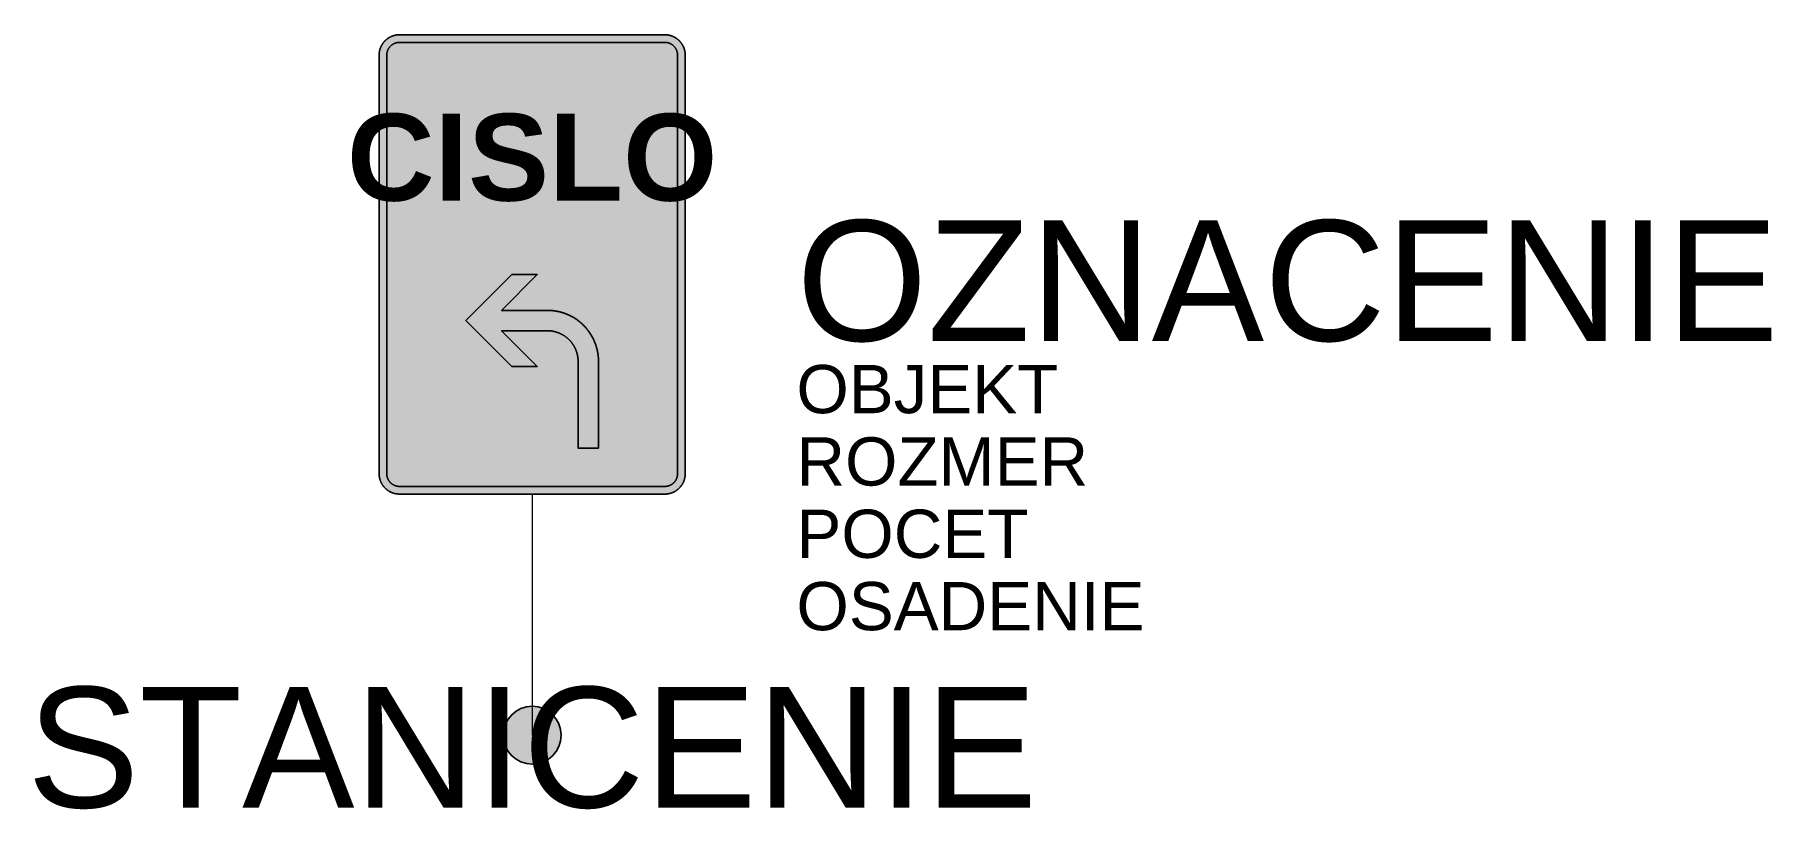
# Model space of a CAD drawing. Header units: metres. Extents: x -10.3 to 25.7, y -1.5 to 14.5.
import ezdxf
from ezdxf.enums import TextEntityAlignment as Align

# ---------------------------------------------------------------- set-up
doc = ezdxf.new("R2010")
doc.units = ezdxf.units.M
doc.layers.get('Defpoints').update_dxf_attribs({"color": 140, "lineweight": 5})
doc.styles.add('DZ', font='arialbd.ttf')
doc.styles.get("Standard").update_dxf_attribs({"font": 'arial.ttf'})

msp = doc.modelspace()

# ---------------------------------------------------------------- hatches: boundary and pattern name
at = {"true_color": 0xf1efea}
for points in [[(-2.752, 5), (-2.757, 5), (-2.762, 5), (-2.767, 5), (-2.773, 5), (-2.778, 5.001), (-2.783, 5.001), (-2.788, 5.002), (-2.793, 5.002), (-2.799, 5.003), (-2.804, 5.003), (-2.809, 5.004), (-2.814, 5.005), (-2.819, 5.005), (-2.824, 5.006), (-2.83, 5.007), (-2.835, 5.008), (-2.84, 5.009), (-2.845, 5.01), (-2.85, 5.012), (-2.855, 5.013), (-2.86, 5.014), (-2.865, 5.015), (-2.87, 5.017), (-2.875, 5.018), (-2.88, 5.02), (-2.885, 5.021), (-2.89, 5.023), (-2.894, 5.025), (-2.899, 5.027), (-2.904, 5.028), (-2.909, 5.03), (-2.914, 5.032), (-2.918, 5.034), (-2.923, 5.036), (-2.928, 5.038), (-2.933, 5.041), (-2.937, 5.043), (-2.942, 5.045), (-2.946, 5.047), (-2.951, 5.05), (-2.956, 5.052), (-2.96, 5.055), (-2.965, 5.057), (-2.969, 5.06), (-2.973, 5.063), (-2.978, 5.065), (-2.982, 5.068), (-2.987, 5.071), (-2.991, 5.074), (-2.995, 5.077), (-2.999, 5.08), (-3.004, 5.083), (-3.008, 5.086), (-3.012, 5.089), (-3.016, 5.093), (-3.02, 5.096), (-3.024, 5.099), (-3.028, 5.103), (-3.032, 5.106), (-3.036, 5.109), (-3.04, 5.113), (-3.044, 5.117), (-3.047, 5.12), (-3.051, 5.124), (-3.055, 5.128), (-3.058, 5.131), (-3.062, 5.135), (-3.065, 5.139), (-3.069, 5.143), (-3.072, 5.147), (-3.076, 5.151), (-3.079, 5.155), (-3.082, 5.159), (-3.086, 5.163), (-3.089, 5.167), (-3.092, 5.171), (-3.095, 5.176), (-3.098, 5.18), (-3.101, 5.184), (-3.104, 5.188), (-3.107, 5.193), (-3.109, 5.197), (-3.112, 5.201), (-3.115, 5.206), (-3.118, 5.21), (-3.12, 5.215), (-3.123, 5.219), (-3.125, 5.224), (-3.128, 5.229), (-3.13, 5.233), (-3.132, 5.238), (-3.134, 5.242), (-3.137, 5.247), (-3.139, 5.252), (-3.141, 5.256), (-3.143, 5.261), (-3.145, 5.266), (-3.147, 5.271), (-3.148, 5.276), (-3.15, 5.281), (-3.152, 5.285), (-3.154, 5.29), (-3.155, 5.295), (-3.157, 5.3), (-3.158, 5.305), (-3.16, 5.31), (-3.161, 5.315), (-3.162, 5.32), (-3.164, 5.325), (-3.165, 5.33), (-3.166, 5.335), (-3.167, 5.34), (-3.168, 5.345), (-3.169, 5.351), (-3.17, 5.356), (-3.17, 5.361), (-3.171, 5.366), (-3.172, 5.371), (-3.172, 5.376), (-3.173, 5.381), (-3.173, 5.387), (-3.174, 5.392), (-3.174, 5.397), (-3.174, 5.402), (-3.175, 5.408), (-3.175, 5.413), (-3.175, 5.418), (-3.175, 5.423), (-3.175, 14.102), (-3.175, 14.107), (-3.175, 14.112), (-3.175, 14.117), (-3.174, 14.123), (-3.174, 14.128), (-3.174, 14.133), (-3.173, 14.138), (-3.173, 14.143), (-3.172, 14.149), (-3.172, 14.154), (-3.171, 14.159), (-3.17, 14.164), (-3.17, 14.169), (-3.169, 14.174), (-3.168, 14.18), (-3.167, 14.185), (-3.166, 14.19), (-3.165, 14.195), (-3.164, 14.2), (-3.162, 14.205), (-3.161, 14.21), (-3.16, 14.215), (-3.158, 14.22), (-3.157, 14.225), (-3.155, 14.23), (-3.154, 14.235), (-3.152, 14.239), (-3.15, 14.244), (-3.148, 14.249), (-3.147, 14.254), (-3.145, 14.259), (-3.143, 14.264), (-3.141, 14.268), (-3.139, 14.273), (-3.137, 14.278), (-3.134, 14.282), (-3.132, 14.287), (-3.13, 14.292), (-3.128, 14.296), (-3.125, 14.301), (-3.123, 14.305), (-3.12, 14.31), (-3.118, 14.315), (-3.115, 14.319), (-3.112, 14.323), (-3.109, 14.328), (-3.107, 14.332), (-3.104, 14.336), (-3.101, 14.341), (-3.098, 14.345), (-3.095, 14.349), (-3.092, 14.353), (-3.089, 14.358), (-3.086, 14.362), (-3.082, 14.366), (-3.079, 14.37), (-3.076, 14.374), (-3.072, 14.378), (-3.069, 14.382), (-3.065, 14.386), (-3.062, 14.39), (-3.058, 14.393), (-3.055, 14.397), (-3.051, 14.401), (-3.047, 14.405), (-3.044, 14.408), (-3.04, 14.412), (-3.036, 14.415), (-3.032, 14.419), (-3.028, 14.422), (-3.024, 14.426), (-3.02, 14.429), (-3.016, 14.432), (-3.012, 14.436), (-3.008, 14.439), (-3.004, 14.442), (-2.999, 14.445), (-2.995, 14.448), (-2.991, 14.451), (-2.987, 14.454), (-2.982, 14.457), (-2.978, 14.459), (-2.973, 14.462), (-2.969, 14.465), (-2.965, 14.468), (-2.96, 14.47), (-2.956, 14.473), (-2.951, 14.475), (-2.946, 14.478), (-2.942, 14.48), (-2.937, 14.482), (-2.933, 14.484), (-2.928, 14.487), (-2.923, 14.489), (-2.918, 14.491), (-2.914, 14.493), (-2.909, 14.495), (-2.904, 14.497), (-2.899, 14.498), (-2.894, 14.5), (-2.89, 14.502), (-2.885, 14.504), (-2.88, 14.505), (-2.875, 14.507), (-2.87, 14.508), (-2.865, 14.51), (-2.86, 14.511), (-2.855, 14.512), (-2.85, 14.513), (-2.845, 14.515), (-2.84, 14.516), (-2.835, 14.517), (-2.83, 14.518), (-2.824, 14.519), (-2.819, 14.52), (-2.814, 14.52), (-2.809, 14.521), (-2.804, 14.522), (-2.799, 14.522), (-2.793, 14.523), (-2.788, 14.523), (-2.783, 14.524), (-2.778, 14.524), (-2.773, 14.524), (-2.767, 14.525), (-2.762, 14.525), (-2.757, 14.525), (-2.752, 14.525), (2.752, 14.525), (2.757, 14.525), (2.762, 14.525), (2.767, 14.525), (2.773, 14.524), (2.778, 14.524), (2.783, 14.524), (2.788, 14.523), (2.793, 14.523), (2.799, 14.522), (2.804, 14.522), (2.809, 14.521), (2.814, 14.52), (2.819, 14.52), (2.824, 14.519), (2.83, 14.518), (2.835, 14.517), (2.84, 14.516), (2.845, 14.515), (2.85, 14.513), (2.855, 14.512), (2.86, 14.511), (2.865, 14.51), (2.87, 14.508), (2.875, 14.507), (2.88, 14.505), (2.885, 14.504), (2.89, 14.502), (2.894, 14.5), (2.899, 14.498), (2.904, 14.497), (2.909, 14.495), (2.914, 14.493), (2.918, 14.491), (2.923, 14.489), (2.928, 14.487), (2.933, 14.484), (2.937, 14.482), (2.942, 14.48), (2.946, 14.478), (2.951, 14.475), (2.956, 14.473), (2.96, 14.47), (2.965, 14.468), (2.969, 14.465), (2.973, 14.462), (2.978, 14.459), (2.982, 14.457), (2.987, 14.454), (2.991, 14.451), (2.995, 14.448), (2.999, 14.445), (3.003, 14.442), (3.008, 14.439), (3.012, 14.436), (3.016, 14.432), (3.02, 14.429), (3.024, 14.426), (3.028, 14.422), (3.032, 14.419), (3.036, 14.415), (3.04, 14.412), (3.044, 14.408), (3.047, 14.405), (3.051, 14.401), (3.055, 14.397), (3.058, 14.393), (3.062, 14.39), (3.065, 14.386), (3.069, 14.382), (3.072, 14.378), (3.076, 14.374), (3.079, 14.37), (3.082, 14.366), (3.086, 14.362), (3.089, 14.358), (3.092, 14.353), (3.095, 14.349), (3.098, 14.345), (3.101, 14.341), (3.104, 14.336), (3.107, 14.332), (3.109, 14.328), (3.112, 14.323), (3.115, 14.319), (3.118, 14.315), (3.12, 14.31), (3.123, 14.305), (3.125, 14.301), (3.128, 14.296), (3.13, 14.292), (3.132, 14.287), (3.134, 14.282), (3.137, 14.278), (3.139, 14.273), (3.141, 14.268), (3.143, 14.264), (3.145, 14.259), (3.147, 14.254), (3.148, 14.249), (3.15, 14.244), (3.152, 14.239), (3.154, 14.235), (3.155, 14.23), (3.157, 14.225), (3.158, 14.22), (3.16, 14.215), (3.161, 14.21), (3.162, 14.205), (3.163, 14.2), (3.165, 14.195), (3.166, 14.19), (3.167, 14.185), (3.168, 14.18), (3.169, 14.174), (3.17, 14.169), (3.17, 14.164), (3.171, 14.159), (3.172, 14.154), (3.172, 14.149), (3.173, 14.143), (3.173, 14.138), (3.174, 14.133), (3.174, 14.128), (3.174, 14.123), (3.175, 14.117), (3.175, 14.112), (3.175, 14.107), (3.175, 14.102), (3.175, 5.423), (3.175, 5.418), (3.175, 5.413), (3.175, 5.408), (3.174, 5.402), (3.174, 5.397), (3.174, 5.392), (3.173, 5.387), (3.173, 5.381), (3.172, 5.376), (3.172, 5.371), (3.171, 5.366), (3.17, 5.361), (3.17, 5.356), (3.169, 5.351), (3.168, 5.345), (3.167, 5.34), (3.166, 5.335), (3.165, 5.33), (3.163, 5.325), (3.162, 5.32), (3.161, 5.315), (3.16, 5.31), (3.158, 5.305), (3.157, 5.3), (3.155, 5.295), (3.154, 5.29), (3.152, 5.285), (3.15, 5.281), (3.148, 5.276), (3.147, 5.271), (3.145, 5.266), (3.143, 5.261), (3.141, 5.256), (3.139, 5.252), (3.137, 5.247), (3.134, 5.242), (3.132, 5.238), (3.13, 5.233), (3.128, 5.229), (3.125, 5.224), (3.123, 5.219), (3.12, 5.215), (3.118, 5.21), (3.115, 5.206), (3.112, 5.201), (3.109, 5.197), (3.107, 5.193), (3.104, 5.188), (3.101, 5.184), (3.098, 5.18), (3.095, 5.176), (3.092, 5.171), (3.089, 5.167), (3.086, 5.163), (3.082, 5.159), (3.079, 5.155), (3.076, 5.151), (3.072, 5.147), (3.069, 5.143), (3.065, 5.139), (3.062, 5.135), (3.058, 5.131), (3.055, 5.128), (3.051, 5.124), (3.047, 5.12), (3.044, 5.117), (3.04, 5.113), (3.036, 5.109), (3.032, 5.106), (3.028, 5.103), (3.024, 5.099), (3.02, 5.096), (3.016, 5.093), (3.012, 5.089), (3.008, 5.086), (3.003, 5.083), (2.999, 5.08), (2.995, 5.077), (2.991, 5.074), (2.987, 5.071), (2.982, 5.068), (2.978, 5.065), (2.973, 5.063), (2.969, 5.06), (2.965, 5.057), (2.96, 5.055), (2.956, 5.052), (2.951, 5.05), (2.946, 5.047), (2.942, 5.045), (2.937, 5.043), (2.933, 5.041), (2.928, 5.038), (2.923, 5.036), (2.918, 5.034), (2.914, 5.032), (2.909, 5.03), (2.904, 5.028), (2.899, 5.027), (2.894, 5.025), (2.89, 5.023), (2.885, 5.021), (2.88, 5.02), (2.875, 5.018), (2.87, 5.017), (2.865, 5.015), (2.86, 5.014), (2.855, 5.013), (2.85, 5.012), (2.845, 5.01), (2.84, 5.009), (2.835, 5.008), (2.83, 5.007), (2.824, 5.006), (2.819, 5.005), (2.814, 5.005), (2.809, 5.004), (2.804, 5.003), (2.799, 5.003), (2.793, 5.002), (2.788, 5.002), (2.783, 5.001), (2.778, 5.001), (2.773, 5), (2.767, 5), (2.762, 5), (2.757, 5), (2.752, 5)], [(1.376, 5.953), (1.376, 7.752), (1.376, 7.765), (1.375, 7.778), (1.375, 7.791), (1.374, 7.804), (1.374, 7.817), (1.373, 7.83), (1.372, 7.843), (1.371, 7.856), (1.369, 7.869), (1.368, 7.882), (1.366, 7.895), (1.364, 7.908), (1.362, 7.921), (1.36, 7.934), (1.358, 7.946), (1.355, 7.959), (1.353, 7.972), (1.35, 7.984), (1.347, 7.997), (1.344, 8.01), (1.341, 8.022), (1.337, 8.035), (1.334, 8.047), (1.33, 8.059), (1.326, 8.072), (1.322, 8.084), (1.318, 8.096), (1.314, 8.108), (1.309, 8.121), (1.305, 8.133), (1.3, 8.145), (1.295, 8.157), (1.29, 8.169), (1.285, 8.18), (1.28, 8.192), (1.274, 8.204), (1.269, 8.215), (1.263, 8.227), (1.257, 8.239), (1.251, 8.25), (1.245, 8.261), (1.239, 8.273), (1.232, 8.284), (1.226, 8.295), (1.219, 8.306), (1.212, 8.317), (1.205, 8.328), (1.198, 8.339), (1.191, 8.35), (1.183, 8.36), (1.176, 8.371), (1.168, 8.381), (1.16, 8.392), (1.152, 8.402), (1.144, 8.412), (1.136, 8.422), (1.128, 8.432), (1.119, 8.442), (1.111, 8.452), (1.102, 8.462), (1.093, 8.472), (1.084, 8.481), (1.075, 8.491), (1.066, 8.5), (1.057, 8.509), (1.047, 8.518), (1.037, 8.527), (1.028, 8.536), (1.018, 8.545), (1.008, 8.554), (0.998, 8.562), (0.988, 8.57), (0.978, 8.579), (0.968, 8.587), (0.958, 8.595), (0.947, 8.602), (0.937, 8.61), (0.926, 8.617), (0.915, 8.625), (0.905, 8.632), (0.894, 8.639), (0.883, 8.646), (0.872, 8.653), (0.861, 8.66), (0.85, 8.666), (0.839, 8.673), (0.827, 8.679), (0.816, 8.685), (0.804, 8.691), (0.793, 8.697), (0.781, 8.703), (0.77, 8.708), (0.758, 8.714), (0.746, 8.719), (0.734, 8.724), (0.723, 8.729), (0.711, 8.734), (0.699, 8.739), (0.686, 8.744), (0.674, 8.748), (0.662, 8.752), (0.65, 8.756), (0.638, 8.76), (0.625, 8.764), (0.613, 8.768), (0.6, 8.771), (0.588, 8.775), (0.575, 8.778), (0.563, 8.781), (0.55, 8.784), (0.538, 8.787), (0.525, 8.789), (0.512, 8.792), (0.499, 8.794), (0.487, 8.796), (0.474, 8.798), (0.461, 8.8), (0.448, 8.802), (0.435, 8.803), (0.422, 8.805), (0.409, 8.806), (0.396, 8.807), (0.383, 8.808), (0.37, 8.809), (0.357, 8.809), (0.344, 8.81), (0.331, 8.81), (0.317, 8.81), (-0.635, 8.81), (0.106, 9.551), (-0.423, 9.551), (-1.376, 8.598), (-0.423, 7.646), (0.106, 7.646), (-0.635, 8.387), (0.318, 8.387), (0.325, 8.387), (0.333, 8.386), (0.341, 8.386), (0.349, 8.386), (0.357, 8.385), (0.365, 8.385), (0.372, 8.384), (0.38, 8.384), (0.388, 8.383), (0.396, 8.382), (0.404, 8.381), (0.411, 8.38), (0.419, 8.378), (0.427, 8.377), (0.434, 8.376), (0.442, 8.374), (0.45, 8.373), (0.457, 8.371), (0.465, 8.369), (0.472, 8.368), (0.48, 8.366), (0.487, 8.364), (0.495, 8.361), (0.502, 8.359), (0.51, 8.357), (0.517, 8.354), (0.524, 8.352), (0.532, 8.349), (0.539, 8.347), (0.546, 8.344), (0.553, 8.341), (0.561, 8.338), (0.568, 8.335), (0.575, 8.332), (0.582, 8.329), (0.589, 8.326), (0.596, 8.322), (0.603, 8.319), (0.61, 8.315), (0.617, 8.312), (0.623, 8.308), (0.63, 8.304), (0.637, 8.3), (0.644, 8.297), (0.65, 8.293), (0.657, 8.288), (0.663, 8.284), (0.67, 8.28), (0.676, 8.276), (0.683, 8.271), (0.689, 8.267), (0.695, 8.262), (0.702, 8.257), (0.708, 8.253), (0.714, 8.248), (0.72, 8.243), (0.726, 8.238), (0.732, 8.233), (0.738, 8.228), (0.744, 8.222), (0.749, 8.217), (0.755, 8.212), (0.761, 8.206), (0.766, 8.201), (0.772, 8.195), (0.778, 8.189), (0.783, 8.184), (0.788, 8.178), (0.793, 8.172), (0.799, 8.166), (0.804, 8.16), (0.809, 8.154), (0.814, 8.148), (0.818, 8.142), (0.823, 8.136), (0.828, 8.129), (0.832, 8.123), (0.837, 8.117), (0.841, 8.11), (0.846, 8.104), (0.85, 8.097), (0.854, 8.091), (0.858, 8.084), (0.862, 8.078), (0.866, 8.071), (0.87, 8.064), (0.874, 8.057), (0.878, 8.051), (0.881, 8.044), (0.885, 8.037), (0.888, 8.03), (0.892, 8.023), (0.895, 8.016), (0.898, 8.009), (0.901, 8.002), (0.904, 7.995), (0.907, 7.987), (0.91, 7.98), (0.913, 7.973), (0.915, 7.966), (0.918, 7.958), (0.92, 7.951), (0.923, 7.944), (0.925, 7.936), (0.927, 7.929), (0.929, 7.921), (0.931, 7.914), (0.933, 7.906), (0.935, 7.899), (0.937, 7.891), (0.939, 7.884), (0.94, 7.876), (0.942, 7.868), (0.943, 7.861), (0.944, 7.853), (0.945, 7.845), (0.947, 7.838), (0.948, 7.83), (0.949, 7.822), (0.949, 7.814), (0.95, 7.807), (0.951, 7.799), (0.951, 7.791), (0.952, 7.783), (0.952, 7.775), (0.952, 7.767), (0.952, 7.76), (0.952, 7.752), (0.953, 5.953)]]:
    msp.add_hatch(color=7, dxfattribs=at).paths.add_polyline_path(points)
at = {"true_color": 0x9b9b9b}
msp.add_hatch(color=253, dxfattribs=at).paths.add_polyline_path([(-2.752, 5.159), (-2.759, 5.159), (-2.765, 5.159), (-2.772, 5.159), (-2.779, 5.16), (-2.785, 5.161), (-2.792, 5.162), (-2.799, 5.163), (-2.805, 5.164), (-2.811, 5.166), (-2.818, 5.167), (-2.824, 5.169), (-2.83, 5.171), (-2.837, 5.173), (-2.843, 5.175), (-2.849, 5.177), (-2.855, 5.18), (-2.861, 5.182), (-2.866, 5.185), (-2.872, 5.188), (-2.878, 5.191), (-2.883, 5.194), (-2.889, 5.197), (-2.894, 5.2), (-2.9, 5.204), (-2.905, 5.207), (-2.91, 5.211), (-2.915, 5.215), (-2.92, 5.219), (-2.925, 5.223), (-2.93, 5.227), (-2.934, 5.232), (-2.939, 5.236), (-2.943, 5.241), (-2.947, 5.245), (-2.952, 5.25), (-2.956, 5.255), (-2.96, 5.26), (-2.964, 5.265), (-2.967, 5.27), (-2.971, 5.275), (-2.975, 5.281), (-2.978, 5.286), (-2.981, 5.292), (-2.984, 5.297), (-2.987, 5.303), (-2.99, 5.309), (-2.993, 5.314), (-2.996, 5.32), (-2.998, 5.326), (-3, 5.332), (-3.002, 5.338), (-3.004, 5.345), (-3.006, 5.351), (-3.008, 5.357), (-3.01, 5.364), (-3.011, 5.37), (-3.012, 5.376), (-3.013, 5.383), (-3.014, 5.39), (-3.015, 5.396), (-3.015, 5.403), (-3.016, 5.41), (-3.016, 5.417), (-3.016, 5.423), (-3.016, 14.102), (-3.016, 14.108), (-3.016, 14.115), (-3.015, 14.122), (-3.015, 14.129), (-3.014, 14.135), (-3.013, 14.142), (-3.012, 14.148), (-3.011, 14.155), (-3.01, 14.161), (-3.008, 14.168), (-3.006, 14.174), (-3.004, 14.18), (-3.002, 14.187), (-3, 14.193), (-2.998, 14.199), (-2.996, 14.205), (-2.993, 14.211), (-2.99, 14.216), (-2.987, 14.222), (-2.984, 14.228), (-2.981, 14.233), (-2.978, 14.239), (-2.975, 14.244), (-2.971, 14.25), (-2.967, 14.255), (-2.964, 14.26), (-2.96, 14.265), (-2.956, 14.27), (-2.952, 14.275), (-2.947, 14.28), (-2.943, 14.284), (-2.939, 14.289), (-2.934, 14.293), (-2.93, 14.297), (-2.925, 14.302), (-2.92, 14.306), (-2.915, 14.31), (-2.91, 14.314), (-2.905, 14.317), (-2.9, 14.321), (-2.894, 14.325), (-2.889, 14.328), (-2.883, 14.331), (-2.878, 14.334), (-2.872, 14.337), (-2.866, 14.34), (-2.861, 14.343), (-2.855, 14.345), (-2.849, 14.348), (-2.843, 14.35), (-2.837, 14.352), (-2.83, 14.354), (-2.824, 14.356), (-2.818, 14.358), (-2.811, 14.359), (-2.805, 14.361), (-2.799, 14.362), (-2.792, 14.363), (-2.785, 14.364), (-2.779, 14.365), (-2.772, 14.365), (-2.765, 14.366), (-2.759, 14.366), (-2.752, 14.366), (2.752, 14.366), (2.758, 14.366), (2.765, 14.366), (2.772, 14.365), (2.779, 14.365), (2.785, 14.364), (2.792, 14.363), (2.799, 14.362), (2.805, 14.361), (2.811, 14.359), (2.818, 14.358), (2.824, 14.356), (2.83, 14.354), (2.837, 14.352), (2.843, 14.35), (2.849, 14.348), (2.855, 14.345), (2.861, 14.343), (2.866, 14.34), (2.872, 14.337), (2.878, 14.334), (2.883, 14.331), (2.889, 14.328), (2.894, 14.325), (2.9, 14.321), (2.905, 14.317), (2.91, 14.314), (2.915, 14.31), (2.92, 14.306), (2.925, 14.302), (2.93, 14.297), (2.934, 14.293), (2.939, 14.289), (2.943, 14.284), (2.947, 14.28), (2.952, 14.275), (2.956, 14.27), (2.96, 14.265), (2.964, 14.26), (2.967, 14.255), (2.971, 14.25), (2.975, 14.244), (2.978, 14.239), (2.981, 14.233), (2.984, 14.228), (2.987, 14.222), (2.99, 14.216), (2.993, 14.211), (2.995, 14.205), (2.998, 14.199), (3, 14.193), (3.002, 14.187), (3.004, 14.18), (3.006, 14.174), (3.008, 14.168), (3.009, 14.161), (3.011, 14.155), (3.012, 14.148), (3.013, 14.142), (3.014, 14.135), (3.015, 14.129), (3.015, 14.122), (3.016, 14.115), (3.016, 14.108), (3.016, 14.102), (3.016, 5.423), (3.016, 5.417), (3.016, 5.41), (3.015, 5.403), (3.015, 5.396), (3.014, 5.39), (3.013, 5.383), (3.012, 5.376), (3.011, 5.37), (3.009, 5.364), (3.008, 5.357), (3.006, 5.351), (3.004, 5.345), (3.002, 5.338), (3, 5.332), (2.998, 5.326), (2.995, 5.32), (2.993, 5.314), (2.99, 5.309), (2.987, 5.303), (2.984, 5.297), (2.981, 5.292), (2.978, 5.286), (2.975, 5.281), (2.971, 5.275), (2.967, 5.27), (2.964, 5.265), (2.96, 5.26), (2.956, 5.255), (2.952, 5.25), (2.947, 5.245), (2.943, 5.241), (2.939, 5.236), (2.934, 5.232), (2.93, 5.227), (2.925, 5.223), (2.92, 5.219), (2.915, 5.215), (2.91, 5.211), (2.905, 5.207), (2.9, 5.204), (2.894, 5.2), (2.889, 5.197), (2.883, 5.194), (2.878, 5.191), (2.872, 5.188), (2.866, 5.185), (2.861, 5.182), (2.855, 5.18), (2.849, 5.177), (2.843, 5.175), (2.837, 5.173), (2.83, 5.171), (2.824, 5.169), (2.818, 5.167), (2.811, 5.166), (2.805, 5.164), (2.799, 5.163), (2.792, 5.162), (2.785, 5.161), (2.779, 5.16), (2.772, 5.159), (2.765, 5.159), (2.758, 5.159), (2.752, 5.159)])
h = msp.add_hatch(color=0)
h.dxf.hatch_style = 1
h.paths.add_polyline_path([(0.6, 0, 1), (-0.6, 0, 1)])

# ---------------------------------------------------------------- linework, layer by layer
at = {"lineweight": 9}
msp.add_line((0, 5), (0, 2.5), dxfattribs=at)
at = {"color": 0, "lineweight": 9}
msp.add_line((0, 2.5), (0, 0), dxfattribs=at)
at = {"color": 7, "true_color": 0xf1efea}
for points in [[(-2.752, 5), (-2.757, 5), (-2.762, 5), (-2.767, 5), (-2.773, 5), (-2.778, 5.001), (-2.783, 5.001), (-2.788, 5.002), (-2.793, 5.002), (-2.799, 5.003), (-2.804, 5.003), (-2.809, 5.004), (-2.814, 5.005), (-2.819, 5.005), (-2.824, 5.006), (-2.83, 5.007), (-2.835, 5.008), (-2.84, 5.009), (-2.845, 5.01), (-2.85, 5.012), (-2.855, 5.013), (-2.86, 5.014), (-2.865, 5.015), (-2.87, 5.017), (-2.875, 5.018), (-2.88, 5.02), (-2.885, 5.021), (-2.89, 5.023), (-2.894, 5.025), (-2.899, 5.027), (-2.904, 5.028), (-2.909, 5.03), (-2.914, 5.032), (-2.918, 5.034), (-2.923, 5.036), (-2.928, 5.038), (-2.933, 5.041), (-2.937, 5.043), (-2.942, 5.045), (-2.946, 5.047), (-2.951, 5.05), (-2.956, 5.052), (-2.96, 5.055), (-2.965, 5.057), (-2.969, 5.06), (-2.973, 5.063), (-2.978, 5.065), (-2.982, 5.068), (-2.987, 5.071), (-2.991, 5.074), (-2.995, 5.077), (-2.999, 5.08), (-3.004, 5.083), (-3.008, 5.086), (-3.012, 5.089), (-3.016, 5.093), (-3.02, 5.096), (-3.024, 5.099), (-3.028, 5.103), (-3.032, 5.106), (-3.036, 5.109), (-3.04, 5.113), (-3.044, 5.117), (-3.047, 5.12), (-3.051, 5.124), (-3.055, 5.128), (-3.058, 5.131), (-3.062, 5.135), (-3.065, 5.139), (-3.069, 5.143), (-3.072, 5.147), (-3.076, 5.151), (-3.079, 5.155), (-3.082, 5.159), (-3.086, 5.163), (-3.089, 5.167), (-3.092, 5.171), (-3.095, 5.176), (-3.098, 5.18), (-3.101, 5.184), (-3.104, 5.188), (-3.107, 5.193), (-3.109, 5.197), (-3.112, 5.201), (-3.115, 5.206), (-3.118, 5.21), (-3.12, 5.215), (-3.123, 5.219), (-3.125, 5.224), (-3.128, 5.229), (-3.13, 5.233), (-3.132, 5.238), (-3.134, 5.242), (-3.137, 5.247), (-3.139, 5.252), (-3.141, 5.256), (-3.143, 5.261), (-3.145, 5.266), (-3.147, 5.271), (-3.148, 5.276), (-3.15, 5.281), (-3.152, 5.285), (-3.154, 5.29), (-3.155, 5.295), (-3.157, 5.3), (-3.158, 5.305), (-3.16, 5.31), (-3.161, 5.315), (-3.162, 5.32), (-3.164, 5.325), (-3.165, 5.33), (-3.166, 5.335), (-3.167, 5.34), (-3.168, 5.345), (-3.169, 5.351), (-3.17, 5.356), (-3.17, 5.361), (-3.171, 5.366), (-3.172, 5.371), (-3.172, 5.376), (-3.173, 5.381), (-3.173, 5.387), (-3.174, 5.392), (-3.174, 5.397), (-3.174, 5.402), (-3.175, 5.408), (-3.175, 5.413), (-3.175, 5.418), (-3.175, 5.423), (-3.175, 14.102), (-3.175, 14.107), (-3.175, 14.112), (-3.175, 14.117), (-3.174, 14.123), (-3.174, 14.128), (-3.174, 14.133), (-3.173, 14.138), (-3.173, 14.143), (-3.172, 14.149), (-3.172, 14.154), (-3.171, 14.159), (-3.17, 14.164), (-3.17, 14.169), (-3.169, 14.174), (-3.168, 14.18), (-3.167, 14.185), (-3.166, 14.19), (-3.165, 14.195), (-3.164, 14.2), (-3.162, 14.205), (-3.161, 14.21), (-3.16, 14.215), (-3.158, 14.22), (-3.157, 14.225), (-3.155, 14.23), (-3.154, 14.235), (-3.152, 14.239), (-3.15, 14.244), (-3.148, 14.249), (-3.147, 14.254), (-3.145, 14.259), (-3.143, 14.264), (-3.141, 14.268), (-3.139, 14.273), (-3.137, 14.278), (-3.134, 14.282), (-3.132, 14.287), (-3.13, 14.292), (-3.128, 14.296), (-3.125, 14.301), (-3.123, 14.305), (-3.12, 14.31), (-3.118, 14.315), (-3.115, 14.319), (-3.112, 14.323), (-3.109, 14.328), (-3.107, 14.332), (-3.104, 14.336), (-3.101, 14.341), (-3.098, 14.345), (-3.095, 14.349), (-3.092, 14.353), (-3.089, 14.358), (-3.086, 14.362), (-3.082, 14.366), (-3.079, 14.37), (-3.076, 14.374), (-3.072, 14.378), (-3.069, 14.382), (-3.065, 14.386), (-3.062, 14.39), (-3.058, 14.393), (-3.055, 14.397), (-3.051, 14.401), (-3.047, 14.405), (-3.044, 14.408), (-3.04, 14.412), (-3.036, 14.415), (-3.032, 14.419), (-3.028, 14.422), (-3.024, 14.426), (-3.02, 14.429), (-3.016, 14.432), (-3.012, 14.436), (-3.008, 14.439), (-3.004, 14.442), (-2.999, 14.445), (-2.995, 14.448), (-2.991, 14.451), (-2.987, 14.454), (-2.982, 14.457), (-2.978, 14.459), (-2.973, 14.462), (-2.969, 14.465), (-2.965, 14.468), (-2.96, 14.47), (-2.956, 14.473), (-2.951, 14.475), (-2.946, 14.478), (-2.942, 14.48), (-2.937, 14.482), (-2.933, 14.484), (-2.928, 14.487), (-2.923, 14.489), (-2.918, 14.491), (-2.914, 14.493), (-2.909, 14.495), (-2.904, 14.497), (-2.899, 14.498), (-2.894, 14.5), (-2.89, 14.502), (-2.885, 14.504), (-2.88, 14.505), (-2.875, 14.507), (-2.87, 14.508), (-2.865, 14.51), (-2.86, 14.511), (-2.855, 14.512), (-2.85, 14.513), (-2.845, 14.515), (-2.84, 14.516), (-2.835, 14.517), (-2.83, 14.518), (-2.824, 14.519), (-2.819, 14.52), (-2.814, 14.52), (-2.809, 14.521), (-2.804, 14.522), (-2.799, 14.522), (-2.793, 14.523), (-2.788, 14.523), (-2.783, 14.524), (-2.778, 14.524), (-2.773, 14.524), (-2.767, 14.525), (-2.762, 14.525), (-2.757, 14.525), (-2.752, 14.525), (2.752, 14.525), (2.757, 14.525), (2.762, 14.525), (2.767, 14.525), (2.773, 14.524), (2.778, 14.524), (2.783, 14.524), (2.788, 14.523), (2.793, 14.523), (2.799, 14.522), (2.804, 14.522), (2.809, 14.521), (2.814, 14.52), (2.819, 14.52), (2.824, 14.519), (2.83, 14.518), (2.835, 14.517), (2.84, 14.516), (2.845, 14.515), (2.85, 14.513), (2.855, 14.512), (2.86, 14.511), (2.865, 14.51), (2.87, 14.508), (2.875, 14.507), (2.88, 14.505), (2.885, 14.504), (2.89, 14.502), (2.894, 14.5), (2.899, 14.498), (2.904, 14.497), (2.909, 14.495), (2.914, 14.493), (2.918, 14.491), (2.923, 14.489), (2.928, 14.487), (2.933, 14.484), (2.937, 14.482), (2.942, 14.48), (2.946, 14.478), (2.951, 14.475), (2.956, 14.473), (2.96, 14.47), (2.965, 14.468), (2.969, 14.465), (2.973, 14.462), (2.978, 14.459), (2.982, 14.457), (2.987, 14.454), (2.991, 14.451), (2.995, 14.448), (2.999, 14.445), (3.003, 14.442), (3.008, 14.439), (3.012, 14.436), (3.016, 14.432), (3.02, 14.429), (3.024, 14.426), (3.028, 14.422), (3.032, 14.419), (3.036, 14.415), (3.04, 14.412), (3.044, 14.408), (3.047, 14.405), (3.051, 14.401), (3.055, 14.397), (3.058, 14.393), (3.062, 14.39), (3.065, 14.386), (3.069, 14.382), (3.072, 14.378), (3.076, 14.374), (3.079, 14.37), (3.082, 14.366), (3.086, 14.362), (3.089, 14.358), (3.092, 14.353), (3.095, 14.349), (3.098, 14.345), (3.101, 14.341), (3.104, 14.336), (3.107, 14.332), (3.109, 14.328), (3.112, 14.323), (3.115, 14.319), (3.118, 14.315), (3.12, 14.31), (3.123, 14.305), (3.125, 14.301), (3.128, 14.296), (3.13, 14.292), (3.132, 14.287), (3.134, 14.282), (3.137, 14.278), (3.139, 14.273), (3.141, 14.268), (3.143, 14.264), (3.145, 14.259), (3.147, 14.254), (3.148, 14.249), (3.15, 14.244), (3.152, 14.239), (3.154, 14.235), (3.155, 14.23), (3.157, 14.225), (3.158, 14.22), (3.16, 14.215), (3.161, 14.21), (3.162, 14.205), (3.163, 14.2), (3.165, 14.195), (3.166, 14.19), (3.167, 14.185), (3.168, 14.18), (3.169, 14.174), (3.17, 14.169), (3.17, 14.164), (3.171, 14.159), (3.172, 14.154), (3.172, 14.149), (3.173, 14.143), (3.173, 14.138), (3.174, 14.133), (3.174, 14.128), (3.174, 14.123), (3.175, 14.117), (3.175, 14.112), (3.175, 14.107), (3.175, 14.102), (3.175, 5.423), (3.175, 5.418), (3.175, 5.413), (3.175, 5.408), (3.174, 5.402), (3.174, 5.397), (3.174, 5.392), (3.173, 5.387), (3.173, 5.381), (3.172, 5.376), (3.172, 5.371), (3.171, 5.366), (3.17, 5.361), (3.17, 5.356), (3.169, 5.351), (3.168, 5.345), (3.167, 5.34), (3.166, 5.335), (3.165, 5.33), (3.163, 5.325), (3.162, 5.32), (3.161, 5.315), (3.16, 5.31), (3.158, 5.305), (3.157, 5.3), (3.155, 5.295), (3.154, 5.29), (3.152, 5.285), (3.15, 5.281), (3.148, 5.276), (3.147, 5.271), (3.145, 5.266), (3.143, 5.261), (3.141, 5.256), (3.139, 5.252), (3.137, 5.247), (3.134, 5.242), (3.132, 5.238), (3.13, 5.233), (3.128, 5.229), (3.125, 5.224), (3.123, 5.219), (3.12, 5.215), (3.118, 5.21), (3.115, 5.206), (3.112, 5.201), (3.109, 5.197), (3.107, 5.193), (3.104, 5.188), (3.101, 5.184), (3.098, 5.18), (3.095, 5.176), (3.092, 5.171), (3.089, 5.167), (3.086, 5.163), (3.082, 5.159), (3.079, 5.155), (3.076, 5.151), (3.072, 5.147), (3.069, 5.143), (3.065, 5.139), (3.062, 5.135), (3.058, 5.131), (3.055, 5.128), (3.051, 5.124), (3.047, 5.12), (3.044, 5.117), (3.04, 5.113), (3.036, 5.109), (3.032, 5.106), (3.028, 5.103), (3.024, 5.099), (3.02, 5.096), (3.016, 5.093), (3.012, 5.089), (3.008, 5.086), (3.003, 5.083), (2.999, 5.08), (2.995, 5.077), (2.991, 5.074), (2.987, 5.071), (2.982, 5.068), (2.978, 5.065), (2.973, 5.063), (2.969, 5.06), (2.965, 5.057), (2.96, 5.055), (2.956, 5.052), (2.951, 5.05), (2.946, 5.047), (2.942, 5.045), (2.937, 5.043), (2.933, 5.041), (2.928, 5.038), (2.923, 5.036), (2.918, 5.034), (2.914, 5.032), (2.909, 5.03), (2.904, 5.028), (2.899, 5.027), (2.894, 5.025), (2.89, 5.023), (2.885, 5.021), (2.88, 5.02), (2.875, 5.018), (2.87, 5.017), (2.865, 5.015), (2.86, 5.014), (2.855, 5.013), (2.85, 5.012), (2.845, 5.01), (2.84, 5.009), (2.835, 5.008), (2.83, 5.007), (2.824, 5.006), (2.819, 5.005), (2.814, 5.005), (2.809, 5.004), (2.804, 5.003), (2.799, 5.003), (2.793, 5.002), (2.788, 5.002), (2.783, 5.001), (2.778, 5.001), (2.773, 5), (2.767, 5), (2.762, 5), (2.757, 5), (2.752, 5), (-2.752, 5)], [(1.376, 5.953), (1.376, 7.752), (1.376, 7.765), (1.375, 7.778), (1.375, 7.791), (1.374, 7.804), (1.374, 7.817), (1.373, 7.83), (1.372, 7.843), (1.371, 7.856), (1.369, 7.869), (1.368, 7.882), (1.366, 7.895), (1.364, 7.908), (1.362, 7.921), (1.36, 7.934), (1.358, 7.946), (1.355, 7.959), (1.353, 7.972), (1.35, 7.984), (1.347, 7.997), (1.344, 8.01), (1.341, 8.022), (1.337, 8.035), (1.334, 8.047), (1.33, 8.059), (1.326, 8.072), (1.322, 8.084), (1.318, 8.096), (1.314, 8.108), (1.309, 8.121), (1.305, 8.133), (1.3, 8.145), (1.295, 8.157), (1.29, 8.169), (1.285, 8.18), (1.28, 8.192), (1.274, 8.204), (1.269, 8.215), (1.263, 8.227), (1.257, 8.239), (1.251, 8.25), (1.245, 8.261), (1.239, 8.273), (1.232, 8.284), (1.226, 8.295), (1.219, 8.306), (1.212, 8.317), (1.205, 8.328), (1.198, 8.339), (1.191, 8.35), (1.183, 8.36), (1.176, 8.371), (1.168, 8.381), (1.16, 8.392), (1.152, 8.402), (1.144, 8.412), (1.136, 8.422), (1.128, 8.432), (1.119, 8.442), (1.111, 8.452), (1.102, 8.462), (1.093, 8.472), (1.084, 8.481), (1.075, 8.491), (1.066, 8.5), (1.057, 8.509), (1.047, 8.518), (1.037, 8.527), (1.028, 8.536), (1.018, 8.545), (1.008, 8.554), (0.998, 8.562), (0.988, 8.57), (0.978, 8.579), (0.968, 8.587), (0.958, 8.595), (0.947, 8.602), (0.937, 8.61), (0.926, 8.617), (0.915, 8.625), (0.905, 8.632), (0.894, 8.639), (0.883, 8.646), (0.872, 8.653), (0.861, 8.66), (0.85, 8.666), (0.839, 8.673), (0.827, 8.679), (0.816, 8.685), (0.804, 8.691), (0.793, 8.697), (0.781, 8.703), (0.77, 8.708), (0.758, 8.714), (0.746, 8.719), (0.734, 8.724), (0.723, 8.729), (0.711, 8.734), (0.699, 8.739), (0.686, 8.744), (0.674, 8.748), (0.662, 8.752), (0.65, 8.756), (0.638, 8.76), (0.625, 8.764), (0.613, 8.768), (0.6, 8.771), (0.588, 8.775), (0.575, 8.778), (0.563, 8.781), (0.55, 8.784), (0.538, 8.787), (0.525, 8.789), (0.512, 8.792), (0.499, 8.794), (0.487, 8.796), (0.474, 8.798), (0.461, 8.8), (0.448, 8.802), (0.435, 8.803), (0.422, 8.805), (0.409, 8.806), (0.396, 8.807), (0.383, 8.808), (0.37, 8.809), (0.357, 8.809), (0.344, 8.81), (0.331, 8.81), (0.317, 8.81), (-0.635, 8.81), (0.106, 9.551), (-0.423, 9.551), (-1.376, 8.598), (-0.423, 7.646), (0.106, 7.646), (-0.635, 8.387), (0.318, 8.387), (0.325, 8.387), (0.333, 8.386), (0.341, 8.386), (0.349, 8.386), (0.357, 8.385), (0.365, 8.385), (0.372, 8.384), (0.38, 8.384), (0.388, 8.383), (0.396, 8.382), (0.404, 8.381), (0.411, 8.38), (0.419, 8.378), (0.427, 8.377), (0.434, 8.376), (0.442, 8.374), (0.45, 8.373), (0.457, 8.371), (0.465, 8.369), (0.472, 8.368), (0.48, 8.366), (0.487, 8.364), (0.495, 8.361), (0.502, 8.359), (0.51, 8.357), (0.517, 8.354), (0.524, 8.352), (0.532, 8.349), (0.539, 8.347), (0.546, 8.344), (0.553, 8.341), (0.561, 8.338), (0.568, 8.335), (0.575, 8.332), (0.582, 8.329), (0.589, 8.326), (0.596, 8.322), (0.603, 8.319), (0.61, 8.315), (0.617, 8.312), (0.623, 8.308), (0.63, 8.304), (0.637, 8.3), (0.644, 8.297), (0.65, 8.293), (0.657, 8.288), (0.663, 8.284), (0.67, 8.28), (0.676, 8.276), (0.683, 8.271), (0.689, 8.267), (0.695, 8.262), (0.702, 8.257), (0.708, 8.253), (0.714, 8.248), (0.72, 8.243), (0.726, 8.238), (0.732, 8.233), (0.738, 8.228), (0.744, 8.222), (0.749, 8.217), (0.755, 8.212), (0.761, 8.206), (0.766, 8.201), (0.772, 8.195), (0.778, 8.189), (0.783, 8.184), (0.788, 8.178), (0.793, 8.172), (0.799, 8.166), (0.804, 8.16), (0.809, 8.154), (0.814, 8.148), (0.818, 8.142), (0.823, 8.136), (0.828, 8.129), (0.832, 8.123), (0.837, 8.117), (0.841, 8.11), (0.846, 8.104), (0.85, 8.097), (0.854, 8.091), (0.858, 8.084), (0.862, 8.078), (0.866, 8.071), (0.87, 8.064), (0.874, 8.057), (0.878, 8.051), (0.881, 8.044), (0.885, 8.037), (0.888, 8.03), (0.892, 8.023), (0.895, 8.016), (0.898, 8.009), (0.901, 8.002), (0.904, 7.995), (0.907, 7.987), (0.91, 7.98), (0.913, 7.973), (0.915, 7.966), (0.918, 7.958), (0.92, 7.951), (0.923, 7.944), (0.925, 7.936), (0.927, 7.929), (0.929, 7.921), (0.931, 7.914), (0.933, 7.906), (0.935, 7.899), (0.937, 7.891), (0.939, 7.884), (0.94, 7.876), (0.942, 7.868), (0.943, 7.861), (0.944, 7.853), (0.945, 7.845), (0.947, 7.838), (0.948, 7.83), (0.949, 7.822), (0.949, 7.814), (0.95, 7.807), (0.951, 7.799), (0.951, 7.791), (0.952, 7.783), (0.952, 7.775), (0.952, 7.767), (0.952, 7.76), (0.952, 7.752), (0.953, 5.953), (1.376, 5.953)]]:
    msp.add_lwpolyline(points, dxfattribs=at)
at = {"color": 253, "true_color": 0x9b9b9b}
msp.add_lwpolyline([(-2.752, 5.159), (-2.759, 5.159), (-2.765, 5.159), (-2.772, 5.159), (-2.779, 5.16), (-2.785, 5.161), (-2.792, 5.162), (-2.799, 5.163), (-2.805, 5.164), (-2.811, 5.166), (-2.818, 5.167), (-2.824, 5.169), (-2.83, 5.171), (-2.837, 5.173), (-2.843, 5.175), (-2.849, 5.177), (-2.855, 5.18), (-2.861, 5.182), (-2.866, 5.185), (-2.872, 5.188), (-2.878, 5.191), (-2.883, 5.194), (-2.889, 5.197), (-2.894, 5.2), (-2.9, 5.204), (-2.905, 5.207), (-2.91, 5.211), (-2.915, 5.215), (-2.92, 5.219), (-2.925, 5.223), (-2.93, 5.227), (-2.934, 5.232), (-2.939, 5.236), (-2.943, 5.241), (-2.947, 5.245), (-2.952, 5.25), (-2.956, 5.255), (-2.96, 5.26), (-2.964, 5.265), (-2.967, 5.27), (-2.971, 5.275), (-2.975, 5.281), (-2.978, 5.286), (-2.981, 5.292), (-2.984, 5.297), (-2.987, 5.303), (-2.99, 5.309), (-2.993, 5.314), (-2.996, 5.32), (-2.998, 5.326), (-3, 5.332), (-3.002, 5.338), (-3.004, 5.345), (-3.006, 5.351), (-3.008, 5.357), (-3.01, 5.364), (-3.011, 5.37), (-3.012, 5.376), (-3.013, 5.383), (-3.014, 5.39), (-3.015, 5.396), (-3.015, 5.403), (-3.016, 5.41), (-3.016, 5.417), (-3.016, 5.423), (-3.016, 14.102), (-3.016, 14.108), (-3.016, 14.115), (-3.015, 14.122), (-3.015, 14.129), (-3.014, 14.135), (-3.013, 14.142), (-3.012, 14.148), (-3.011, 14.155), (-3.01, 14.161), (-3.008, 14.168), (-3.006, 14.174), (-3.004, 14.18), (-3.002, 14.187), (-3, 14.193), (-2.998, 14.199), (-2.996, 14.205), (-2.993, 14.211), (-2.99, 14.216), (-2.987, 14.222), (-2.984, 14.228), (-2.981, 14.233), (-2.978, 14.239), (-2.975, 14.244), (-2.971, 14.25), (-2.967, 14.255), (-2.964, 14.26), (-2.96, 14.265), (-2.956, 14.27), (-2.952, 14.275), (-2.947, 14.28), (-2.943, 14.284), (-2.939, 14.289), (-2.934, 14.293), (-2.93, 14.297), (-2.925, 14.302), (-2.92, 14.306), (-2.915, 14.31), (-2.91, 14.314), (-2.905, 14.317), (-2.9, 14.321), (-2.894, 14.325), (-2.889, 14.328), (-2.883, 14.331), (-2.878, 14.334), (-2.872, 14.337), (-2.866, 14.34), (-2.861, 14.343), (-2.855, 14.345), (-2.849, 14.348), (-2.843, 14.35), (-2.837, 14.352), (-2.83, 14.354), (-2.824, 14.356), (-2.818, 14.358), (-2.811, 14.359), (-2.805, 14.361), (-2.799, 14.362), (-2.792, 14.363), (-2.785, 14.364), (-2.779, 14.365), (-2.772, 14.365), (-2.765, 14.366), (-2.759, 14.366), (-2.752, 14.366), (2.752, 14.366), (2.758, 14.366), (2.765, 14.366), (2.772, 14.365), (2.779, 14.365), (2.785, 14.364), (2.792, 14.363), (2.799, 14.362), (2.805, 14.361), (2.811, 14.359), (2.818, 14.358), (2.824, 14.356), (2.83, 14.354), (2.837, 14.352), (2.843, 14.35), (2.849, 14.348), (2.855, 14.345), (2.861, 14.343), (2.866, 14.34), (2.872, 14.337), (2.878, 14.334), (2.883, 14.331), (2.889, 14.328), (2.894, 14.325), (2.9, 14.321), (2.905, 14.317), (2.91, 14.314), (2.915, 14.31), (2.92, 14.306), (2.925, 14.302), (2.93, 14.297), (2.934, 14.293), (2.939, 14.289), (2.943, 14.284), (2.947, 14.28), (2.952, 14.275), (2.956, 14.27), (2.96, 14.265), (2.964, 14.26), (2.967, 14.255), (2.971, 14.25), (2.975, 14.244), (2.978, 14.239), (2.981, 14.233), (2.984, 14.228), (2.987, 14.222), (2.99, 14.216), (2.993, 14.211), (2.995, 14.205), (2.998, 14.199), (3, 14.193), (3.002, 14.187), (3.004, 14.18), (3.006, 14.174), (3.008, 14.168), (3.009, 14.161), (3.011, 14.155), (3.012, 14.148), (3.013, 14.142), (3.014, 14.135), (3.015, 14.129), (3.015, 14.122), (3.016, 14.115), (3.016, 14.108), (3.016, 14.102), (3.016, 5.423), (3.016, 5.417), (3.016, 5.41), (3.015, 5.403), (3.015, 5.396), (3.014, 5.39), (3.013, 5.383), (3.012, 5.376), (3.011, 5.37), (3.009, 5.364), (3.008, 5.357), (3.006, 5.351), (3.004, 5.345), (3.002, 5.338), (3, 5.332), (2.998, 5.326), (2.995, 5.32), (2.993, 5.314), (2.99, 5.309), (2.987, 5.303), (2.984, 5.297), (2.981, 5.292), (2.978, 5.286), (2.975, 5.281), (2.971, 5.275), (2.967, 5.27), (2.964, 5.265), (2.96, 5.26), (2.956, 5.255), (2.952, 5.25), (2.947, 5.245), (2.943, 5.241), (2.939, 5.236), (2.934, 5.232), (2.93, 5.227), (2.925, 5.223), (2.92, 5.219), (2.915, 5.215), (2.91, 5.211), (2.905, 5.207), (2.9, 5.204), (2.894, 5.2), (2.889, 5.197), (2.883, 5.194), (2.878, 5.191), (2.872, 5.188), (2.866, 5.185), (2.861, 5.182), (2.855, 5.18), (2.849, 5.177), (2.843, 5.175), (2.837, 5.173), (2.83, 5.171), (2.824, 5.169), (2.818, 5.167), (2.811, 5.166), (2.805, 5.164), (2.799, 5.163), (2.792, 5.162), (2.785, 5.161), (2.779, 5.16), (2.772, 5.159), (2.765, 5.159), (2.758, 5.159), (2.752, 5.159), (-2.752, 5.159)], dxfattribs=at)
at = {"color": 0}
msp.add_circle((0, 0), 0.6, dxfattribs=at)

# ---------------------------------------------------------------- texts
at = {"color": 7, "true_color": 0xf1efea, "style": 'DZ'}
msp.add_attdef('CISLO', text='N49', height=1.8, dxfattribs=at).set_placement((0, 11.985), align=Align.MIDDLE_CENTER)
msp.add_attdef('OZNACENIE', (5.482, 8.177), '390-LOOKVIDITELNOST', height=2.5)
msp.add_attdef('STANICENIE', text='', height=2.5).set_placement((0, 1), align=Align.TOP_CENTER)
at = {"layer": 'Defpoints'}
for tag, p, s in [('OBJEKT', (5.482, 6.677), 'Jestvujúci'), ('ROZMER', (5.482, 5.177), '630x420/900x600/1260x840'), ('POCET', (5.482, 3.677), ''), ('OSADENIE', (5.482, 2.177), '')]:
    msp.add_attdef(tag, p, s, height=1, dxfattribs=at)

doc.saveas('drawing.dxf')
